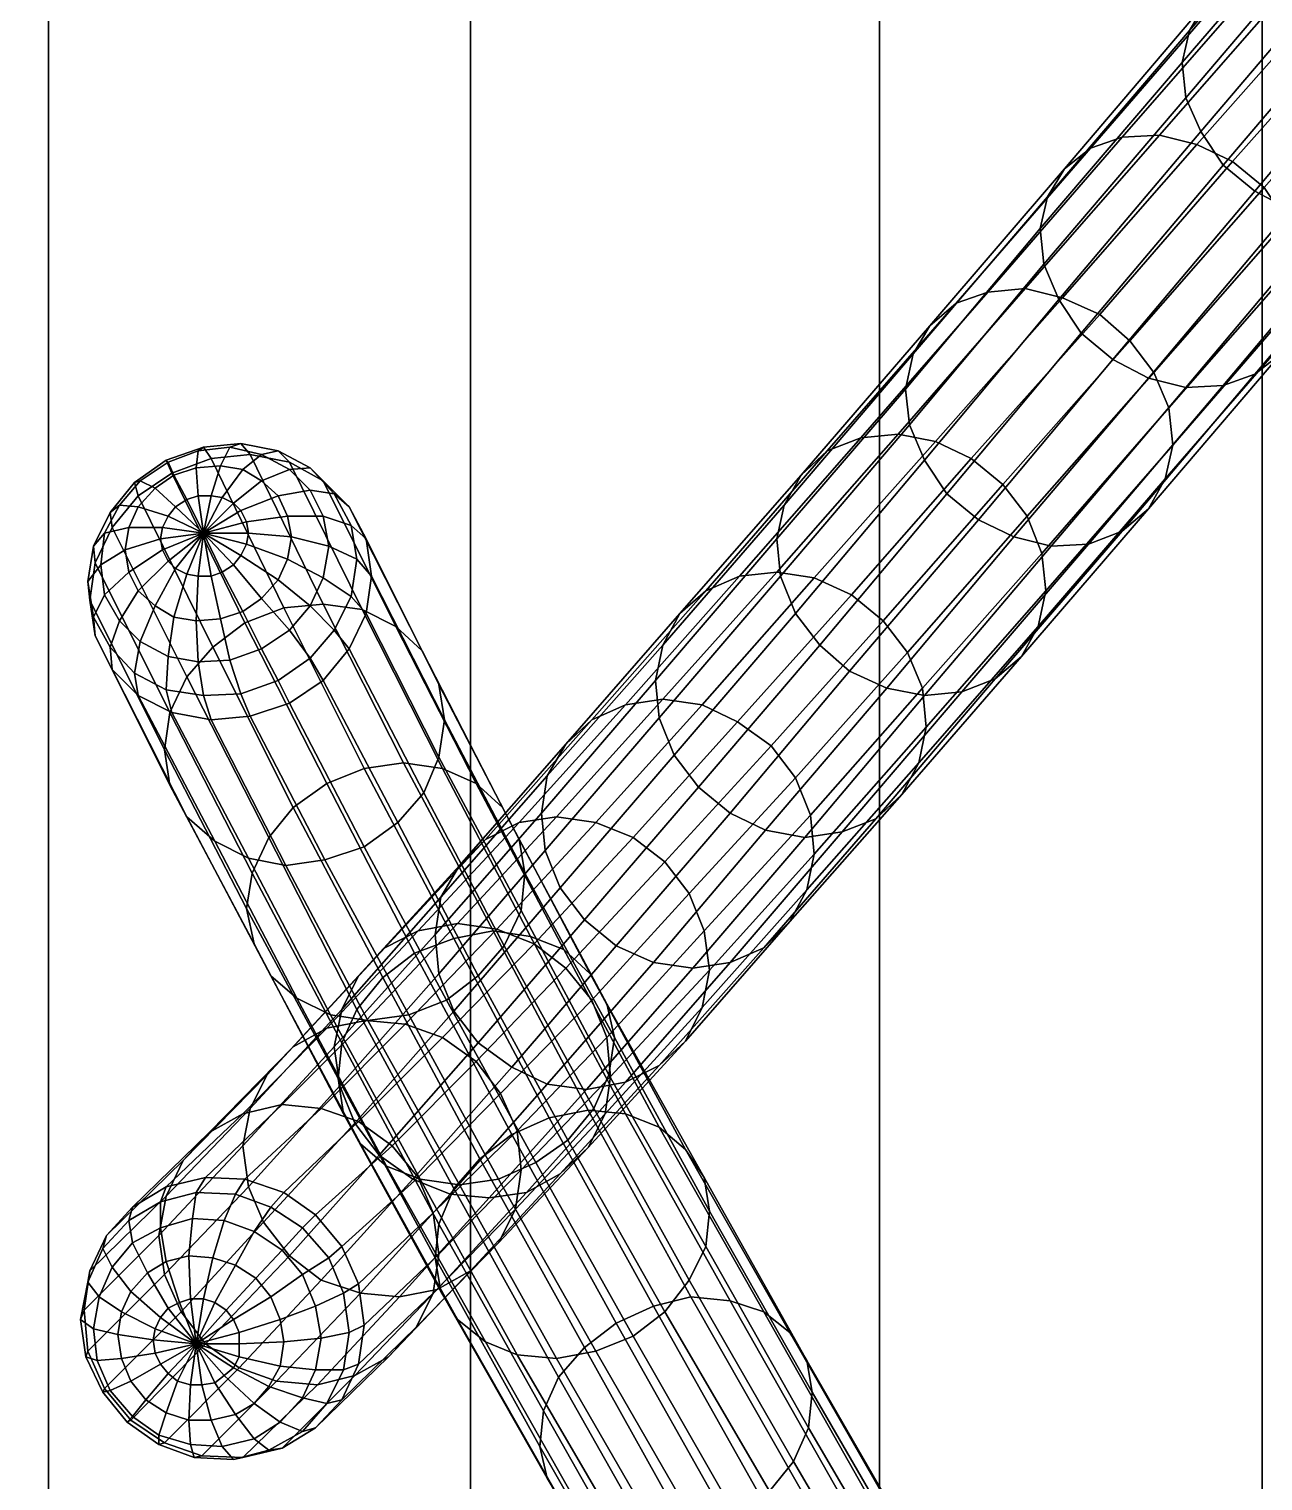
# Model space of a CAD drawing. Extents: x 2.43 to 3.53, y -4.48 to 0.73.
# Drawn here: x 2.9737 to 3.0397, y -0.9249 to -0.8472 of the extents above; entities that cross this region are included whole.
import ezdxf

# ---------------------------------------------------------------- set-up
doc = ezdxf.new("R2010")
doc.units = 0
for name, color, linetype in [('CAPSULE', 157, 'CONTINUOUS'), ('CYLINDER.1', 157, 'CONTINUOUS'), ('CYLINDER.2', 157, 'CONTINUOUS')]:
    doc.layers.add(name, color=color, linetype=linetype)

msp = doc.modelspace()

# ---------------------------------------------------------------- meshes
at = {"layer": 'CAPSULE'}
mesh = msp.add_polyface(dxfattribs=at)
corners = [(3.1047, -1.1175, 0.3212), (3.1047, -0.9571, 0.3474), (3.1027, -0.9535, 0.3251), (3.1027, -1.1139, 0.2989), (3.1047, -0.7968, 0.3736), (3.1027, -0.7931, 0.3513), (3.0969, -0.95, 0.3035), (3.0969, -1.1103, 0.2773), (3.0969, -0.7896, 0.3297), (3.0873, -0.9466, 0.2833), (3.0873, -1.107, 0.2571), (3.0873, -0.7863, 0.3095), (3.0743, -0.9437, 0.265), (3.0743, -1.104, 0.2387), (3.0743, -0.7833, 0.2912), (3.0583, -0.9411, 0.2491), (3.0583, -1.1014, 0.2229), (3.0583, -0.7807, 0.2753), (3.0397, -0.939, 0.2363), (3.0397, -1.0993, 0.2101), (3.0397, -0.7786, 0.2625), (3.0192, -0.9374, 0.2269), (3.0192, -1.0978, 0.2007), (3.0192, -0.7771, 0.2531), (2.9973, -0.9365, 0.2211), (2.9973, -1.0969, 0.1949), (2.9973, -0.7761, 0.2473), (2.9747, -0.9362, 0.2191), (2.9747, -1.0965, 0.1929), (2.9747, -0.7758, 0.2453), (2.9521, -0.9365, 0.2211), (2.9521, -1.0969, 0.1949), (2.9521, -0.7761, 0.2473), (2.9302, -0.9374, 0.2269), (2.9302, -1.0978, 0.2007), (2.9302, -0.7771, 0.2531), (2.9097, -0.939, 0.2363), (2.9097, -1.0993, 0.2101), (2.9097, -0.7786, 0.2625), (2.8911, -0.9411, 0.2491), (2.8911, -1.1014, 0.2229), (2.8911, -0.7807, 0.2753), (2.8751, -0.9437, 0.265), (2.8751, -1.104, 0.2387), (2.8751, -0.7833, 0.2912), (2.8621, -0.9466, 0.2833), (2.8621, -1.107, 0.2571), (2.8621, -0.7863, 0.3095), (2.8525, -0.95, 0.3035), (2.8525, -1.1103, 0.2773), (2.8525, -0.7896, 0.3297), (2.8467, -0.9535, 0.3251), (2.8467, -1.1139, 0.2989), (2.8467, -0.7931, 0.3513), (2.8447, -0.9571, 0.3474), (2.8447, -1.1175, 0.3212), (2.8447, -0.7968, 0.3736), (2.8467, -0.8004, 0.3959), (2.8467, -0.9608, 0.3697), (2.8525, -0.8039, 0.4175), (2.8525, -0.9643, 0.3913), (2.8621, -0.8072, 0.4378), (2.8621, -0.9676, 0.4116), (2.8751, -0.8102, 0.4561), (2.8751, -0.9706, 0.4299), (2.8911, -0.8128, 0.4719), (2.8911, -0.9732, 0.4457), (2.9097, -0.8149, 0.4847), (2.9097, -0.9753, 0.4585), (2.9302, -0.8165, 0.4942), (2.9302, -0.9768, 0.468), (2.9521, -0.8174, 0.5), (2.9521, -0.9778, 0.4738), (2.9747, -0.8177, 0.5019), (2.9747, -0.9781, 0.4757), (2.9973, -0.8174, 0.5), (2.9973, -0.9778, 0.4738), (3.0192, -0.8165, 0.4942), (3.0192, -0.9768, 0.468), (3.0397, -0.8149, 0.4847), (3.0397, -0.9753, 0.4585), (3.0583, -0.8128, 0.4719), (3.0583, -0.9732, 0.4457), (3.0743, -0.8102, 0.4561), (3.0743, -0.9706, 0.4299), (3.0873, -0.8072, 0.4378), (3.0873, -0.9676, 0.4116), (3.0969, -0.8039, 0.4175), (3.0969, -0.9643, 0.3913), (3.1027, -0.8004, 0.3959), (3.1027, -0.9608, 0.3697)]
mesh.append_faces([[corners[k] for k in face] for face in [(0, 1, 2, 3), (1, 4, 5, 2), (3, 2, 6, 7), (2, 5, 8, 6), (7, 6, 9, 10), (6, 8, 11, 9), (10, 9, 12, 13), (9, 11, 14, 12), (13, 12, 15, 16), (12, 14, 17, 15), (16, 15, 18, 19), (15, 17, 20, 18), (19, 18, 21, 22), (18, 20, 23, 21), (22, 21, 24, 25), (21, 23, 26, 24), (25, 24, 27, 28), (24, 26, 29, 27), (28, 27, 30, 31), (27, 29, 32, 30), (31, 30, 33, 34), (30, 32, 35, 33), (34, 33, 36, 37), (33, 35, 38, 36), (37, 36, 39, 40), (36, 38, 41, 39), (40, 39, 42, 43), (39, 41, 44, 42), (43, 42, 45, 46), (42, 44, 47, 45), (46, 45, 48, 49), (45, 47, 50, 48), (49, 48, 51, 52), (48, 50, 53, 51), (52, 51, 54, 55), (51, 53, 56, 54), (54, 56, 57, 58), (58, 57, 59, 60), (60, 59, 61, 62), (62, 61, 63, 64), (64, 63, 65, 66), (66, 65, 67, 68), (68, 67, 69, 70), (70, 69, 71, 72), (72, 71, 73, 74), (74, 73, 75, 76), (76, 75, 77, 78), (78, 77, 79, 80), (80, 79, 81, 82), (82, 81, 83, 84), (84, 83, 85, 86), (86, 85, 87, 88), (88, 87, 89, 90), (90, 89, 4, 1)]])
at = {"layer": 'CYLINDER.1'}
mesh = msp.add_polyface(dxfattribs=at)
corners = [(3.0495, -0.8526, 0.1658), (3.0493, -0.8508, 0.1669), (3.0571, -0.8418, 0.1531), (3.0573, -0.8436, 0.152), (3.0418, -0.8594, 0.1813), (3.041, -0.8575, 0.182), (3.0485, -0.8489, 0.1677), (3.0564, -0.8399, 0.154), (3.0398, -0.8557, 0.1824), (3.0473, -0.8472, 0.1682), (3.0551, -0.8382, 0.1545), (3.0381, -0.8543, 0.1825), (3.0457, -0.8458, 0.1683), (3.0535, -0.8368, 0.1547), (3.0362, -0.8534, 0.1822), (3.0438, -0.8448, 0.168), (3.0516, -0.8358, 0.1544), (3.0342, -0.8529, 0.1816), (3.0418, -0.8442, 0.1674), (3.0497, -0.8352, 0.1538), (3.0322, -0.853, 0.1807), (3.0398, -0.8443, 0.1664), (3.0305, -0.8536, 0.1795), (3.0381, -0.8448, 0.1652), (3.046, -0.8357, 0.1516), (3.0477, -0.8352, 0.1528), (3.0291, -0.8547, 0.1783), (3.0367, -0.8458, 0.1639), (3.0447, -0.8366, 0.1502), (3.0282, -0.8562, 0.177), (3.0358, -0.8473, 0.1625), (3.0438, -0.838, 0.1487), (3.0278, -0.8579, 0.1758), (3.0354, -0.849, 0.1612), (3.0434, -0.8397, 0.1474), (3.028, -0.8598, 0.1747), (3.0356, -0.8509, 0.1601), (3.0436, -0.8415, 0.1462), (3.0364, -0.8527, 0.1593), (3.0444, -0.8433, 0.1453), (3.0376, -0.8545, 0.1588), (3.0456, -0.8451, 0.1448), (3.0393, -0.8559, 0.1587), (3.0472, -0.8465, 0.1447), (3.0555, -0.8367, 0.1312), (3.0539, -0.8353, 0.1314), (3.0412, -0.8569, 0.159), (3.0491, -0.8476, 0.1449), (3.0574, -0.8378, 0.1315), (3.0432, -0.8574, 0.1597), (3.0511, -0.8481, 0.1456), (3.0593, -0.8384, 0.1322), (3.0451, -0.8574, 0.1607), (3.053, -0.8482, 0.1466), (3.0612, -0.8385, 0.1332), (3.0468, -0.8569, 0.1619), (3.0547, -0.8477, 0.1479), (3.0629, -0.8381, 0.1345), (3.0482, -0.8558, 0.1632), (3.0561, -0.8467, 0.1492), (3.0643, -0.8372, 0.1359), (3.0491, -0.8544, 0.1645), (3.057, -0.8453, 0.1507), (3.0652, -0.8359, 0.1374)]
mesh.append_faces([[corners[k] for k in face] for face in [(0, 1, 2, 3), (4, 5, 6, 1), (1, 6, 7, 2), (5, 8, 9, 6), (6, 9, 10, 7), (8, 11, 12, 9), (9, 12, 13, 10), (11, 14, 15, 12), (12, 15, 16, 13), (14, 17, 18, 15), (15, 18, 19, 16), (17, 20, 21, 18), (20, 22, 23, 21), (21, 23, 24, 25), (22, 26, 27, 23), (23, 27, 28, 24), (26, 29, 30, 27), (27, 30, 31, 28), (29, 32, 33, 30), (30, 33, 34, 31), (32, 35, 36, 33), (33, 36, 37, 34), (36, 38, 39, 37), (38, 40, 41, 39), (40, 42, 43, 41), (41, 43, 44, 45), (42, 46, 47, 43), (43, 47, 48, 44), (46, 49, 50, 47), (47, 50, 51, 48), (49, 52, 53, 50), (50, 53, 54, 51), (52, 55, 56, 53), (53, 56, 57, 54), (55, 58, 59, 56), (56, 59, 60, 57), (58, 61, 62, 59), (59, 62, 63, 60), (61, 0, 3, 62)]])
mesh = msp.add_polyface(dxfattribs=at)
corners = [(3.0281, -0.8773, 0.2109), (3.0279, -0.8753, 0.2117), (3.0347, -0.8675, 0.1962), (3.0349, -0.8695, 0.1953), (3.0418, -0.8594, 0.1813), (3.042, -0.8613, 0.1802), (3.0493, -0.8508, 0.1669), (3.0495, -0.8526, 0.1658), (3.0271, -0.8733, 0.2124), (3.0339, -0.8656, 0.1969), (3.041, -0.8575, 0.182), (3.0258, -0.8716, 0.2127), (3.0326, -0.8639, 0.1973), (3.0398, -0.8557, 0.1824), (3.0241, -0.8702, 0.2127), (3.031, -0.8625, 0.1973), (3.0381, -0.8543, 0.1825), (3.0222, -0.8693, 0.2124), (3.029, -0.8616, 0.197), (3.0362, -0.8534, 0.1822), (3.027, -0.8611, 0.1964), (3.0342, -0.8529, 0.1816), (3.025, -0.8613, 0.1955), (3.0322, -0.853, 0.1807), (3.0233, -0.8619, 0.1944), (3.0305, -0.8536, 0.1795), (3.0219, -0.8631, 0.1932), (3.0291, -0.8547, 0.1783), (3.021, -0.8646, 0.192), (3.0282, -0.8562, 0.177), (3.028, -0.8598, 0.1747), (3.0288, -0.8617, 0.174), (3.0364, -0.8527, 0.1593), (3.0356, -0.8509, 0.1601), (3.0216, -0.8703, 0.1892), (3.0228, -0.8721, 0.1888), (3.03, -0.8635, 0.1735), (3.0376, -0.8545, 0.1588), (3.0245, -0.8735, 0.1888), (3.0317, -0.8649, 0.1735), (3.0393, -0.8559, 0.1587), (3.0264, -0.8744, 0.1891), (3.0336, -0.8659, 0.1738), (3.0412, -0.8569, 0.159), (3.0284, -0.8749, 0.1898), (3.0356, -0.8664, 0.1744), (3.0432, -0.8574, 0.1597), (3.0216, -0.8829, 0.2057), (3.0236, -0.8827, 0.2065), (3.0304, -0.8748, 0.1907), (3.0376, -0.8663, 0.1754), (3.0451, -0.8574, 0.1607), (3.0254, -0.882, 0.2076), (3.0322, -0.8741, 0.1918), (3.0393, -0.8657, 0.1765), (3.0468, -0.8569, 0.1619), (3.0268, -0.8808, 0.2087), (3.0336, -0.8729, 0.1929), (3.0407, -0.8646, 0.1778), (3.0482, -0.8558, 0.1632), (3.0277, -0.8792, 0.2098), (3.0345, -0.8713, 0.1942), (3.0416, -0.8631, 0.179), (3.0491, -0.8544, 0.1645)]
mesh.append_faces([[corners[k] for k in face] for face in [(0, 1, 2, 3), (3, 2, 4, 5), (5, 4, 6, 7), (1, 8, 9, 2), (2, 9, 10, 4), (8, 11, 12, 9), (9, 12, 13, 10), (11, 14, 15, 12), (12, 15, 16, 13), (14, 17, 18, 15), (15, 18, 19, 16), (18, 20, 21, 19), (20, 22, 23, 21), (22, 24, 25, 23), (24, 26, 27, 25), (26, 28, 29, 27), (30, 31, 32, 33), (34, 35, 36, 31), (31, 36, 37, 32), (35, 38, 39, 36), (36, 39, 40, 37), (38, 41, 42, 39), (39, 42, 43, 40), (41, 44, 45, 42), (42, 45, 46, 43), (47, 48, 49, 44), (44, 49, 50, 45), (45, 50, 51, 46), (48, 52, 53, 49), (49, 53, 54, 50), (50, 54, 55, 51), (52, 56, 57, 53), (53, 57, 58, 54), (54, 58, 59, 55), (56, 60, 61, 57), (57, 61, 62, 58), (58, 62, 63, 59), (60, 0, 3, 61), (61, 3, 5, 62), (62, 5, 7, 63)]])
mesh = msp.add_polyface(dxfattribs=at)
corners = [(3.0217, -0.8846, 0.227), (3.0215, -0.8825, 0.2278), (3.0279, -0.8753, 0.2117), (3.0281, -0.8773, 0.2109), (3.0207, -0.8806, 0.2284), (3.0271, -0.8733, 0.2124), (3.0147, -0.8873, 0.2449), (3.0134, -0.8856, 0.2452), (3.0194, -0.8789, 0.2287), (3.0258, -0.8716, 0.2127), (3.0116, -0.8843, 0.2451), (3.0177, -0.8775, 0.2287), (3.0241, -0.8702, 0.2127), (3.0097, -0.8834, 0.2448), (3.0157, -0.8766, 0.2284), (3.0222, -0.8693, 0.2124), (3.0076, -0.8831, 0.2443), (3.0137, -0.8763, 0.2278), (3.0202, -0.8689, 0.2118), (3.027, -0.8611, 0.1964), (3.029, -0.8616, 0.197), (3.0056, -0.8834, 0.2435), (3.0117, -0.8765, 0.227), (3.0182, -0.8691, 0.211), (3.025, -0.8613, 0.1955), (3.0038, -0.8842, 0.2426), (3.0099, -0.8773, 0.226), (3.0164, -0.8698, 0.2099), (3.0233, -0.8619, 0.1944), (3.0024, -0.8855, 0.2416), (3.0085, -0.8785, 0.2249), (3.015, -0.8711, 0.2088), (3.0219, -0.8631, 0.1932), (3.0014, -0.8872, 0.2406), (3.0076, -0.8802, 0.2238), (3.0141, -0.8727, 0.2076), (3.021, -0.8646, 0.192), (3.0011, -0.8892, 0.2397), (3.0072, -0.8821, 0.2228), (3.0137, -0.8745, 0.2066), (3.0206, -0.8665, 0.1909), (3.0278, -0.8579, 0.1758), (3.0282, -0.8562, 0.177), (3.0074, -0.8841, 0.222), (3.0139, -0.8765, 0.2057), (3.0208, -0.8684, 0.1899), (3.028, -0.8598, 0.1747), (3.0082, -0.8861, 0.2215), (3.0147, -0.8785, 0.2051), (3.0216, -0.8703, 0.1892), (3.0288, -0.8617, 0.174), (3.0095, -0.8878, 0.2212), (3.016, -0.8802, 0.2047), (3.0228, -0.8721, 0.1888), (3.0176, -0.8816, 0.2047), (3.0245, -0.8735, 0.1888), (3.0196, -0.8825, 0.205), (3.0264, -0.8744, 0.1891), (3.0216, -0.8829, 0.2057), (3.0284, -0.8749, 0.1898), (3.0204, -0.8882, 0.225), (3.0213, -0.8865, 0.2261), (3.0277, -0.8792, 0.2098), (3.0268, -0.8808, 0.2087)]
mesh.append_faces([[corners[k] for k in face] for face in [(0, 1, 2, 3), (1, 4, 5, 2), (6, 7, 8, 4), (4, 8, 9, 5), (7, 10, 11, 8), (8, 11, 12, 9), (10, 13, 14, 11), (11, 14, 15, 12), (13, 16, 17, 14), (14, 17, 18, 15), (15, 18, 19, 20), (16, 21, 22, 17), (17, 22, 23, 18), (18, 23, 24, 19), (21, 25, 26, 22), (22, 26, 27, 23), (23, 27, 28, 24), (25, 29, 30, 26), (26, 30, 31, 27), (27, 31, 32, 28), (29, 33, 34, 30), (30, 34, 35, 31), (31, 35, 36, 32), (33, 37, 38, 34), (34, 38, 39, 35), (35, 39, 40, 36), (36, 40, 41, 42), (38, 43, 44, 39), (39, 44, 45, 40), (40, 45, 46, 41), (43, 47, 48, 44), (44, 48, 49, 45), (45, 49, 50, 46), (47, 51, 52, 48), (48, 52, 53, 49), (52, 54, 55, 53), (54, 56, 57, 55), (56, 58, 59, 57), (60, 61, 62, 63), (61, 0, 3, 62)]])
mesh = msp.add_polyface(dxfattribs=at)
corners = [(3.0101, -0.8976, 0.2609), (3.0098, -0.8955, 0.2615), (3.0155, -0.8893, 0.2444), (3.0157, -0.8914, 0.2437), (3.0215, -0.8825, 0.2278), (3.0217, -0.8846, 0.227), (3.009, -0.8935, 0.262), (3.0147, -0.8873, 0.2449), (3.0207, -0.8806, 0.2284), (3.0038, -0.8992, 0.2795), (3.0024, -0.8975, 0.2796), (3.0077, -0.8918, 0.2622), (3.0134, -0.8856, 0.2452), (3.0007, -0.8962, 0.2796), (3.006, -0.8905, 0.2621), (3.0116, -0.8843, 0.2451), (2.9987, -0.8954, 0.2792), (3.004, -0.8897, 0.2618), (3.0097, -0.8834, 0.2448), (2.9966, -0.8951, 0.2787), (3.0019, -0.8894, 0.2612), (3.0076, -0.8831, 0.2443), (2.9945, -0.8955, 0.278), (2.9999, -0.8897, 0.2605), (3.0056, -0.8834, 0.2435), (2.9927, -0.8964, 0.2772), (2.9981, -0.8906, 0.2596), (3.0038, -0.8842, 0.2426), (2.9913, -0.8979, 0.2764), (2.9967, -0.892, 0.2587), (3.0024, -0.8855, 0.2416), (2.9957, -0.8937, 0.2578), (3.0014, -0.8872, 0.2406), (2.9954, -0.8957, 0.257), (3.0011, -0.8892, 0.2397), (2.9956, -0.8978, 0.2563), (3.0013, -0.8912, 0.2389), (3.0074, -0.8841, 0.222), (3.0072, -0.8821, 0.2228), (2.9964, -0.8998, 0.2559), (3.0021, -0.8932, 0.2384), (3.0082, -0.8861, 0.2215), (3.0034, -0.8949, 0.2382), (3.0095, -0.8878, 0.2212), (3.0051, -0.8963, 0.2382), (3.0112, -0.8892, 0.2212), (3.0176, -0.8816, 0.2047), (3.016, -0.8802, 0.2047), (3.0071, -0.8972, 0.2386), (3.0131, -0.8901, 0.2215), (3.0196, -0.8825, 0.205), (3.0092, -0.8975, 0.2392), (3.0152, -0.8905, 0.2221), (3.0216, -0.8829, 0.2057), (3.0112, -0.8972, 0.2399), (3.0172, -0.8902, 0.223), (3.0236, -0.8827, 0.2065), (3.013, -0.8964, 0.2409), (3.019, -0.8895, 0.224), (3.0254, -0.882, 0.2076), (3.0144, -0.895, 0.2419), (3.0204, -0.8882, 0.225), (3.0268, -0.8808, 0.2087), (3.0153, -0.8933, 0.2428), (3.0213, -0.8865, 0.2261), (3.0097, -0.8996, 0.2601)]
mesh.append_faces([[corners[k] for k in face] for face in [(0, 1, 2, 3), (3, 2, 4, 5), (1, 6, 7, 2), (2, 7, 8, 4), (9, 10, 11, 6), (6, 11, 12, 7), (10, 13, 14, 11), (11, 14, 15, 12), (13, 16, 17, 14), (14, 17, 18, 15), (16, 19, 20, 17), (17, 20, 21, 18), (19, 22, 23, 20), (20, 23, 24, 21), (22, 25, 26, 23), (23, 26, 27, 24), (25, 28, 29, 26), (26, 29, 30, 27), (29, 31, 32, 30), (31, 33, 34, 32), (33, 35, 36, 34), (34, 36, 37, 38), (35, 39, 40, 36), (36, 40, 41, 37), (40, 42, 43, 41), (42, 44, 45, 43), (43, 45, 46, 47), (44, 48, 49, 45), (45, 49, 50, 46), (48, 51, 52, 49), (49, 52, 53, 50), (51, 54, 55, 52), (52, 55, 56, 53), (54, 57, 58, 55), (55, 58, 59, 56), (57, 60, 61, 58), (58, 61, 62, 59), (60, 63, 64, 61), (65, 0, 3, 63), (63, 3, 5, 64)]])
mesh = msp.add_polyface(dxfattribs=at)
corners = [(2.9956, -0.9128, 0.3152), (2.9953, -0.9106, 0.3156), (2.9998, -0.9062, 0.2972), (3, -0.9083, 0.2967), (3.0046, -0.9012, 0.2791), (3.0048, -0.9033, 0.2786), (3.0098, -0.8955, 0.2615), (3.0101, -0.8976, 0.2609), (2.9945, -0.9087, 0.3159), (2.9989, -0.9042, 0.2975), (3.0038, -0.8992, 0.2795), (3.009, -0.8935, 0.262), (2.9931, -0.907, 0.3159), (2.9976, -0.9025, 0.2976), (3.0024, -0.8975, 0.2796), (2.9913, -0.9057, 0.3158), (2.9958, -0.9012, 0.2975), (3.0007, -0.8962, 0.2796), (2.9938, -0.9005, 0.2971), (2.9987, -0.8954, 0.2792), (2.9917, -0.9003, 0.2966), (2.9966, -0.8951, 0.2787), (2.9913, -0.8979, 0.2764), (2.9904, -0.8997, 0.2755), (2.9957, -0.8937, 0.2578), (2.9967, -0.892, 0.2587), (2.9911, -0.9058, 0.2738), (2.9924, -0.9075, 0.2737), (2.9977, -0.9015, 0.2557), (2.9964, -0.8998, 0.2559), (3.0034, -0.8949, 0.2382), (3.0021, -0.8932, 0.2384), (2.9942, -0.9088, 0.2738), (2.9995, -0.9028, 0.2558), (3.0051, -0.8963, 0.2382), (2.9962, -0.9096, 0.2742), (3.0014, -0.9037, 0.2561), (3.0071, -0.8972, 0.2386), (2.9914, -0.9149, 0.2926), (2.9935, -0.9151, 0.2932), (2.9983, -0.9098, 0.2747), (3.0035, -0.904, 0.2567), (3.0092, -0.8975, 0.2392), (2.9955, -0.9147, 0.2938), (3.0003, -0.9095, 0.2754), (3.0056, -0.9036, 0.2574), (3.0112, -0.8972, 0.2399), (2.9911, -0.9193, 0.3127), (2.9929, -0.9183, 0.3134), (2.9973, -0.9137, 0.2946), (3.0021, -0.9085, 0.2762), (3.0074, -0.9027, 0.2583), (3.013, -0.8964, 0.2409), (2.9944, -0.9167, 0.314), (2.9988, -0.9122, 0.2953), (3.0036, -0.9071, 0.2771), (3.0088, -0.9014, 0.2592), (3.0144, -0.895, 0.2419), (2.9953, -0.9149, 0.3147), (2.9997, -0.9104, 0.2961), (3.0045, -0.9053, 0.2779), (3.0097, -0.8996, 0.2601), (3.0153, -0.8933, 0.2428)]
mesh.append_faces([[corners[k] for k in face] for face in [(0, 1, 2, 3), (3, 2, 4, 5), (5, 4, 6, 7), (1, 8, 9, 2), (2, 9, 10, 4), (4, 10, 11, 6), (8, 12, 13, 9), (9, 13, 14, 10), (12, 15, 16, 13), (13, 16, 17, 14), (16, 18, 19, 17), (18, 20, 21, 19), (22, 23, 24, 25), (26, 27, 28, 29), (29, 28, 30, 31), (27, 32, 33, 28), (28, 33, 34, 30), (32, 35, 36, 33), (33, 36, 37, 34), (38, 39, 40, 35), (35, 40, 41, 36), (36, 41, 42, 37), (39, 43, 44, 40), (40, 44, 45, 41), (41, 45, 46, 42), (47, 48, 49, 43), (43, 49, 50, 44), (44, 50, 51, 45), (45, 51, 52, 46), (48, 53, 54, 49), (49, 54, 55, 50), (50, 55, 56, 51), (51, 56, 57, 52), (53, 58, 59, 54), (54, 59, 60, 55), (55, 60, 61, 56), (56, 61, 62, 57), (58, 0, 3, 59), (59, 3, 5, 60), (60, 5, 7, 61)]])
mesh = msp.add_polyface(dxfattribs=at)
corners = [(2.9913, -0.9144, 0.3345), (2.9904, -0.9124, 0.3346), (2.9945, -0.9087, 0.3159), (2.9953, -0.9106, 0.3156), (2.989, -0.9107, 0.3346), (2.9931, -0.907, 0.3159), (2.9872, -0.9126, 0.3386), (2.9857, -0.9116, 0.3385), (2.9866, -0.9103, 0.3367), (2.9883, -0.9114, 0.3368), (2.9873, -0.9095, 0.3345), (2.9913, -0.9057, 0.3158), (2.9841, -0.911, 0.3383), (2.9847, -0.9096, 0.3364), (2.9852, -0.9088, 0.3342), (2.9893, -0.905, 0.3155), (2.9938, -0.9005, 0.2971), (2.9958, -0.9012, 0.2975), (2.9824, -0.9109, 0.3379), (2.9826, -0.9095, 0.336), (2.9831, -0.9087, 0.3337), (2.9872, -0.9048, 0.315), (2.9917, -0.9003, 0.2966), (2.9807, -0.9114, 0.3375), (2.9807, -0.91, 0.3355), (2.981, -0.9092, 0.3332), (2.9851, -0.9053, 0.3144), (2.9896, -0.9007, 0.296), (2.9945, -0.8955, 0.278), (2.9966, -0.8951, 0.2787), (2.9792, -0.9122, 0.337), (2.979, -0.911, 0.3349), (2.9792, -0.9103, 0.3326), (2.9833, -0.9063, 0.3137), (2.9878, -0.9017, 0.2953), (2.9927, -0.8964, 0.2772), (2.9776, -0.9125, 0.3343), (2.9778, -0.9118, 0.332), (2.9819, -0.9078, 0.313), (2.9864, -0.9032, 0.2945), (2.9913, -0.8979, 0.2764), (2.9769, -0.9137, 0.3314), (2.981, -0.9097, 0.3124), (2.9855, -0.905, 0.2937), (2.9904, -0.8997, 0.2755), (2.9806, -0.9118, 0.3118), (2.9851, -0.907, 0.2931), (2.99, -0.9017, 0.2748), (2.9954, -0.8957, 0.257), (2.9957, -0.8937, 0.2578), (2.9809, -0.9139, 0.3114), (2.9854, -0.9092, 0.2926), (2.9903, -0.9038, 0.2742), (2.9956, -0.8978, 0.2563), (2.9862, -0.9111, 0.2923), (2.9911, -0.9058, 0.2738), (2.9964, -0.8998, 0.2559), (2.9876, -0.9129, 0.2922), (2.9924, -0.9075, 0.2737), (2.9893, -0.9142, 0.2923), (2.9942, -0.9088, 0.2738)]
mesh.append_faces([[corners[k] for k in face] for face in [(0, 1, 2, 3), (1, 4, 5, 2), (6, 7, 8, 9), (9, 8, 10, 4), (4, 10, 11, 5), (7, 12, 13, 8), (8, 13, 14, 10), (10, 14, 15, 11), (11, 15, 16, 17), (12, 18, 19, 13), (13, 19, 20, 14), (14, 20, 21, 15), (15, 21, 22, 16), (18, 23, 24, 19), (19, 24, 25, 20), (20, 25, 26, 21), (21, 26, 27, 22), (22, 27, 28, 29), (23, 30, 31, 24), (24, 31, 32, 25), (25, 32, 33, 26), (26, 33, 34, 27), (27, 34, 35, 28), (31, 36, 37, 32), (32, 37, 38, 33), (33, 38, 39, 34), (34, 39, 40, 35), (37, 41, 42, 38), (38, 42, 43, 39), (39, 43, 44, 40), (42, 45, 46, 43), (43, 46, 47, 44), (44, 47, 48, 49), (45, 50, 51, 46), (46, 51, 52, 47), (47, 52, 53, 48), (51, 54, 55, 52), (52, 55, 56, 53), (54, 57, 58, 55), (57, 59, 60, 58)]])
mesh = msp.add_polyface(dxfattribs=at)
corners = [(2.9908, -0.917, 0.3363), (2.9905, -0.9149, 0.3367), (2.9913, -0.9144, 0.3345), (2.9916, -0.9166, 0.3341), (2.9953, -0.9106, 0.3156), (2.9956, -0.9128, 0.3152), (2.9871, -0.9163, 0.3397), (2.9866, -0.9151, 0.3398), (2.9883, -0.9139, 0.3386), (2.989, -0.9156, 0.3385), (2.9897, -0.913, 0.3368), (2.9904, -0.9124, 0.3346), (2.9846, -0.9163, 0.3403), (2.9842, -0.9158, 0.3403), (2.9858, -0.9141, 0.3398), (2.9872, -0.9126, 0.3386), (2.9883, -0.9114, 0.3368), (2.989, -0.9107, 0.3346), (2.9826, -0.9176, 0.34), (2.9836, -0.9154, 0.3402), (2.9847, -0.9134, 0.3397), (2.9857, -0.9116, 0.3385), (2.983, -0.9152, 0.3401), (2.9835, -0.913, 0.3395), (2.9841, -0.911, 0.3383), (2.9823, -0.9152, 0.34), (2.9822, -0.9129, 0.3393), (2.9824, -0.9109, 0.3379), (2.9817, -0.9154, 0.3399), (2.981, -0.9132, 0.339), (2.9807, -0.9114, 0.3375), (2.9811, -0.9157, 0.3397), (2.98, -0.9138, 0.3386), (2.9792, -0.9122, 0.337), (2.9807, -0.9162, 0.3395), (2.9791, -0.9148, 0.3383), (2.9781, -0.9135, 0.3365), (2.9776, -0.9125, 0.3343), (2.979, -0.911, 0.3349), (2.9804, -0.9168, 0.3393), (2.9786, -0.9159, 0.338), (2.9774, -0.9151, 0.3361), (2.9768, -0.9143, 0.3338), (2.9769, -0.9137, 0.3314), (2.9778, -0.9118, 0.332), (2.9771, -0.9168, 0.3357), (2.9764, -0.9163, 0.3334), (2.9766, -0.9158, 0.3309), (2.9806, -0.9118, 0.3118), (2.981, -0.9097, 0.3124), (2.9768, -0.918, 0.3306), (2.9809, -0.9139, 0.3114), (2.9818, -0.9159, 0.3111), (2.9862, -0.9111, 0.2923), (2.9854, -0.9092, 0.2926), (2.9831, -0.9176, 0.3111), (2.9876, -0.9129, 0.2922), (2.9849, -0.9189, 0.3112), (2.9893, -0.9142, 0.2923), (2.9914, -0.9149, 0.2926), (2.9962, -0.9096, 0.2742), (2.9942, -0.9088, 0.2738), (2.9913, -0.9187, 0.3337), (2.9953, -0.9149, 0.3147)]
mesh.append_faces([[corners[k] for k in face] for face in [(0, 1, 2, 3), (3, 2, 4, 5), (6, 7, 8, 9), (9, 8, 10, 1), (1, 10, 11, 2), (12, 13, 14, 7), (7, 14, 15, 8), (8, 15, 16, 10), (10, 16, 17, 11), (18, 19, 13, 13), (13, 19, 20, 14), (14, 20, 21, 15), (18, 22, 19, 19), (19, 22, 23, 20), (20, 23, 24, 21), (18, 25, 22, 22), (22, 25, 26, 23), (23, 26, 27, 24), (18, 28, 25, 25), (25, 28, 29, 26), (26, 29, 30, 27), (18, 31, 28, 28), (28, 31, 32, 29), (29, 32, 33, 30), (31, 34, 35, 32), (32, 35, 36, 33), (33, 36, 37, 38), (34, 39, 40, 35), (35, 40, 41, 36), (36, 41, 42, 37), (37, 42, 43, 44), (41, 45, 46, 42), (42, 46, 47, 43), (43, 47, 48, 49), (47, 50, 51, 48), (51, 52, 53, 54), (52, 55, 56, 53), (55, 57, 58, 56), (58, 59, 60, 61), (62, 3, 5, 63)]])
mesh = msp.add_polyface(dxfattribs=at)
corners = [(2.9826, -0.9176, 0.34), (2.9807, -0.9162, 0.3395), (2.9811, -0.9157, 0.3397), (2.9804, -0.9168, 0.3393), (2.9803, -0.9174, 0.3392), (2.9784, -0.9171, 0.3377), (2.9786, -0.9159, 0.338), (2.9771, -0.9168, 0.3357), (2.9774, -0.9151, 0.3361), (2.9804, -0.9181, 0.3391), (2.9786, -0.9184, 0.3375), (2.9773, -0.9185, 0.3355), (2.9767, -0.9183, 0.333), (2.9764, -0.9163, 0.3334), (2.9768, -0.918, 0.3306), (2.9766, -0.9158, 0.3309), (2.9807, -0.9187, 0.339), (2.9791, -0.9196, 0.3374), (2.978, -0.9201, 0.3353), (2.9776, -0.9202, 0.3329), (2.9777, -0.92, 0.3304), (2.9818, -0.9159, 0.3111), (2.9809, -0.9139, 0.3114), (2.9811, -0.9192, 0.339), (2.9799, -0.9206, 0.3374), (2.9792, -0.9215, 0.3353), (2.9789, -0.9218, 0.3329), (2.9791, -0.9217, 0.3304), (2.9831, -0.9176, 0.3111), (2.9816, -0.9196, 0.3391), (2.981, -0.9213, 0.3375), (2.9806, -0.9225, 0.3355), (2.9806, -0.923, 0.333), (2.9809, -0.9229, 0.3305), (2.9849, -0.9189, 0.3112), (2.9823, -0.9198, 0.3392), (2.9822, -0.9217, 0.3377), (2.9823, -0.923, 0.3357), (2.9825, -0.9237, 0.3334), (2.9829, -0.9236, 0.3309), (2.9829, -0.9198, 0.3393), (2.9834, -0.9217, 0.3379), (2.984, -0.9231, 0.336), (2.9846, -0.9238, 0.3338), (2.9836, -0.9197, 0.3395), (2.9841, -0.9193, 0.3396)]
mesh.append_faces([[corners[k] for k in face] for face in [(0, 1, 2, 2), (0, 3, 1, 1), (0, 4, 3, 3), (3, 4, 5, 6), (6, 5, 7, 8), (0, 9, 4, 4), (4, 9, 10, 5), (5, 10, 11, 7), (7, 11, 12, 13), (13, 12, 14, 15), (0, 16, 9, 9), (9, 16, 17, 10), (10, 17, 18, 11), (11, 18, 19, 12), (12, 19, 20, 14), (14, 20, 21, 22), (0, 23, 16, 16), (16, 23, 24, 17), (17, 24, 25, 18), (18, 25, 26, 19), (19, 26, 27, 20), (20, 27, 28, 21), (0, 29, 23, 23), (23, 29, 30, 24), (24, 30, 31, 25), (25, 31, 32, 26), (26, 32, 33, 27), (27, 33, 34, 28), (0, 35, 29, 29), (29, 35, 36, 30), (30, 36, 37, 31), (31, 37, 38, 32), (32, 38, 39, 33), (0, 40, 35, 35), (35, 40, 41, 36), (36, 41, 42, 37), (37, 42, 43, 38), (0, 44, 40, 40), (0, 45, 44, 44)]])
mesh = msp.add_polyface(dxfattribs=at)
corners = [(2.9826, -0.9176, 0.34), (2.9849, -0.917, 0.3402), (2.9849, -0.9176, 0.3401), (2.9871, -0.9163, 0.3397), (2.9873, -0.9175, 0.3395), (2.989, -0.9156, 0.3385), (2.9893, -0.9173, 0.3382), (2.9905, -0.9149, 0.3367), (2.9908, -0.917, 0.3363), (2.9846, -0.9163, 0.3403), (2.9866, -0.9151, 0.3398), (2.9842, -0.9158, 0.3403), (2.9809, -0.9229, 0.3305), (2.9829, -0.9236, 0.3309), (2.9869, -0.9196, 0.3116), (2.9849, -0.9189, 0.3112), (2.9914, -0.9149, 0.2926), (2.9893, -0.9142, 0.2923), (2.9825, -0.9237, 0.3334), (2.9846, -0.9238, 0.3338), (2.9851, -0.9237, 0.3314), (2.9891, -0.9198, 0.3121), (2.9935, -0.9151, 0.2932), (2.9829, -0.9198, 0.3393), (2.9836, -0.9197, 0.3395), (2.9847, -0.9214, 0.3382), (2.9834, -0.9217, 0.3379), (2.9857, -0.9227, 0.3365), (2.984, -0.9231, 0.336), (2.9865, -0.9233, 0.3343), (2.9872, -0.9232, 0.3319), (2.9911, -0.9193, 0.3127), (2.9955, -0.9147, 0.2938), (2.9841, -0.9193, 0.3396), (2.9857, -0.9208, 0.3386), (2.9871, -0.9218, 0.3369), (2.9883, -0.9223, 0.3349), (2.989, -0.9221, 0.3325), (2.9929, -0.9183, 0.3134), (2.9846, -0.9189, 0.3398), (2.9865, -0.9199, 0.3389), (2.9883, -0.9205, 0.3374), (2.9896, -0.9208, 0.3354), (2.9904, -0.9206, 0.3331), (2.9944, -0.9167, 0.314), (2.9849, -0.9183, 0.34), (2.9871, -0.9188, 0.3392), (2.989, -0.919, 0.3378), (2.9905, -0.919, 0.3359), (2.9913, -0.9187, 0.3337), (2.9953, -0.9149, 0.3147), (2.9916, -0.9166, 0.3341)]
mesh.append_faces([[corners[k] for k in face] for face in [(0, 1, 2, 2), (2, 1, 3, 4), (4, 3, 5, 6), (6, 5, 7, 8), (0, 9, 1, 1), (1, 9, 10, 3), (0, 11, 9, 9), (12, 13, 14, 15), (15, 14, 16, 17), (18, 19, 20, 13), (13, 20, 21, 14), (14, 21, 22, 16), (23, 24, 25, 26), (26, 25, 27, 28), (28, 27, 29, 19), (19, 29, 30, 20), (20, 30, 31, 21), (21, 31, 32, 22), (24, 33, 34, 25), (25, 34, 35, 27), (27, 35, 36, 29), (29, 36, 37, 30), (30, 37, 38, 31), (0, 39, 33, 33), (33, 39, 40, 34), (34, 40, 41, 35), (35, 41, 42, 36), (36, 42, 43, 37), (37, 43, 44, 38), (0, 45, 39, 39), (39, 45, 46, 40), (40, 46, 47, 41), (41, 47, 48, 42), (42, 48, 49, 43), (43, 49, 50, 44), (0, 2, 45, 45), (45, 2, 4, 46), (46, 4, 6, 47), (47, 6, 8, 48), (48, 8, 51, 49)]])
at = {"layer": 'CYLINDER.2'}
mesh = msp.add_polyface(dxfattribs=at)
corners = [(2.983, -0.8742, 0.3042), (2.984, -0.8763, 0.3049), (2.9834, -0.8765, 0.3048), (2.9827, -0.8765, 0.3047), (2.9821, -0.8764, 0.3045), (2.9815, -0.8761, 0.3043), (2.9811, -0.8757, 0.304), (2.9808, -0.8751, 0.3037), (2.9795, -0.8773, 0.3031), (2.979, -0.8763, 0.3026), (2.9807, -0.8745, 0.3034), (2.9788, -0.8751, 0.3021), (2.9777, -0.8775, 0.3009), (2.9775, -0.8759, 0.3002), (2.9808, -0.8739, 0.3032), (2.979, -0.8739, 0.3016), (2.9777, -0.8742, 0.2996), (2.9768, -0.8768, 0.298), (2.9771, -0.8749, 0.2972), (2.9769, -0.8778, 0.2957), (2.9772, -0.8758, 0.2949), (2.9811, -0.8733, 0.303), (2.9795, -0.8728, 0.3013), (2.9785, -0.8727, 0.2991), (2.978, -0.8731, 0.2967), (2.9781, -0.8739, 0.2943), (2.9815, -0.8728, 0.3029), (2.9804, -0.8718, 0.301), (2.9796, -0.8714, 0.2988), (2.9793, -0.8715, 0.2963), (2.9795, -0.8722, 0.2939), (2.9821, -0.8724, 0.3029), (2.9814, -0.8711, 0.301), (2.9811, -0.8704, 0.2987), (2.981, -0.8703, 0.2962), (2.9813, -0.871, 0.2938), (2.9835, -0.8803, 0.2759), (2.9852, -0.879, 0.2758), (2.9827, -0.8722, 0.3029), (2.9826, -0.8707, 0.3011), (2.9827, -0.8698, 0.2988), (2.983, -0.8696, 0.2964), (2.9834, -0.8702, 0.294), (2.9834, -0.8722, 0.303), (2.9839, -0.8706, 0.3013), (2.9844, -0.8696, 0.2992), (2.984, -0.8723, 0.3032)]
mesh.append_faces([[corners[k] for k in face] for face in [(0, 1, 2, 2), (0, 2, 3, 3), (0, 3, 4, 4), (0, 4, 5, 5), (0, 5, 6, 6), (0, 6, 7, 7), (6, 8, 9, 7), (0, 7, 10, 10), (7, 9, 11, 10), (9, 12, 13, 11), (0, 10, 14, 14), (10, 11, 15, 14), (11, 13, 16, 15), (13, 17, 18, 16), (17, 19, 20, 18), (0, 14, 21, 21), (14, 15, 22, 21), (15, 16, 23, 22), (16, 18, 24, 23), (18, 20, 25, 24), (0, 21, 26, 26), (21, 22, 27, 26), (22, 23, 28, 27), (23, 24, 29, 28), (24, 25, 30, 29), (0, 26, 31, 31), (26, 27, 32, 31), (27, 28, 33, 32), (28, 29, 34, 33), (29, 30, 35, 34), (30, 36, 37, 35), (0, 31, 38, 38), (31, 32, 39, 38), (32, 33, 40, 39), (33, 34, 41, 40), (34, 35, 42, 41), (0, 38, 43, 43), (38, 39, 44, 43), (39, 40, 45, 44), (0, 43, 46, 46)]])
mesh = msp.add_polyface(dxfattribs=at)
corners = [(2.983, -0.8742, 0.3042), (2.9854, -0.8742, 0.3043), (2.9853, -0.8748, 0.3045), (2.9877, -0.8744, 0.3037), (2.9875, -0.8756, 0.3041), (2.9897, -0.8749, 0.3025), (2.9894, -0.8766, 0.3031), (2.9912, -0.8756, 0.3007), (2.9909, -0.8776, 0.3015), (2.985, -0.8754, 0.3047), (2.987, -0.8767, 0.3045), (2.9846, -0.8759, 0.3048), (2.9861, -0.8777, 0.3047), (2.984, -0.8763, 0.3049), (2.9813, -0.871, 0.2938), (2.9852, -0.879, 0.2758), (2.9873, -0.8782, 0.276), (2.9834, -0.8702, 0.294), (2.9827, -0.8698, 0.2988), (2.983, -0.8696, 0.2964), (2.985, -0.8694, 0.2968), (2.9844, -0.8696, 0.2992), (2.9855, -0.87, 0.2944), (2.9894, -0.878, 0.2764), (2.9834, -0.8722, 0.303), (2.9839, -0.8706, 0.3013), (2.9851, -0.8708, 0.3017), (2.984, -0.8723, 0.3032), (2.9861, -0.87, 0.2997), (2.987, -0.8698, 0.2974), (2.9876, -0.8704, 0.2951), (2.9915, -0.8783, 0.2771), (2.9846, -0.8726, 0.3035), (2.9861, -0.8714, 0.3021), (2.9876, -0.8708, 0.3003), (2.9887, -0.8707, 0.2982), (2.9894, -0.8714, 0.2959), (2.9933, -0.8792, 0.278), (2.985, -0.873, 0.3037), (2.987, -0.8722, 0.3026), (2.9887, -0.8719, 0.301), (2.99, -0.8721, 0.299), (2.9908, -0.8728, 0.2968), (2.9947, -0.8805, 0.279), (2.9853, -0.8736, 0.304), (2.9875, -0.8733, 0.3032), (2.9894, -0.8733, 0.3018), (2.9909, -0.8738, 0.2999), (2.9917, -0.8745, 0.2978), (2.992, -0.8765, 0.2986)]
mesh.append_faces([[corners[k] for k in face] for face in [(0, 1, 2, 2), (1, 3, 4, 2), (3, 5, 6, 4), (5, 7, 8, 6), (0, 2, 9, 9), (2, 4, 10, 9), (0, 9, 11, 11), (9, 10, 12, 11), (0, 11, 13, 13), (14, 15, 16, 17), (18, 19, 20, 21), (19, 17, 22, 20), (17, 16, 23, 22), (24, 25, 26, 27), (25, 21, 28, 26), (21, 20, 29, 28), (20, 22, 30, 29), (22, 23, 31, 30), (0, 27, 32, 32), (27, 26, 33, 32), (26, 28, 34, 33), (28, 29, 35, 34), (29, 30, 36, 35), (30, 31, 37, 36), (0, 32, 38, 38), (32, 33, 39, 38), (33, 34, 40, 39), (34, 35, 41, 40), (35, 36, 42, 41), (36, 37, 43, 42), (0, 38, 44, 44), (38, 39, 45, 44), (39, 40, 46, 45), (40, 41, 47, 46), (41, 42, 48, 47), (0, 44, 1, 1), (44, 45, 3, 1), (45, 46, 5, 3), (46, 47, 7, 5), (47, 48, 49, 7)]])
mesh = msp.add_polyface(dxfattribs=at)
corners = [(2.9846, -0.8759, 0.3048), (2.9861, -0.8777, 0.3047), (2.9851, -0.8784, 0.3048), (2.984, -0.8763, 0.3049), (2.9876, -0.8794, 0.3039), (2.9861, -0.8804, 0.304), (2.9839, -0.8788, 0.3047), (2.9834, -0.8765, 0.3048), (2.9844, -0.881, 0.3038), (2.987, -0.8821, 0.3025), (2.985, -0.8828, 0.3023), (2.9826, -0.8789, 0.3045), (2.9827, -0.8765, 0.3047), (2.9827, -0.8811, 0.3035), (2.983, -0.8829, 0.302), (2.9855, -0.884, 0.3003), (2.9834, -0.8842, 0.2999), (2.9814, -0.8787, 0.3041), (2.9821, -0.8764, 0.3045), (2.9811, -0.8808, 0.303), (2.981, -0.8826, 0.3014), (2.9813, -0.8838, 0.2993), (2.9874, -0.892, 0.2824), (2.9854, -0.8916, 0.2817), (2.9804, -0.8781, 0.3036), (2.9815, -0.8761, 0.3043), (2.9796, -0.88, 0.3024), (2.9793, -0.8817, 0.3006), (2.9795, -0.8829, 0.2985), (2.9836, -0.8907, 0.2808), (2.9795, -0.8773, 0.3031), (2.9811, -0.8757, 0.304), (2.9785, -0.8789, 0.3017), (2.978, -0.8803, 0.2997), (2.9781, -0.8815, 0.2975), (2.9821, -0.8894, 0.2798), (2.988, -0.8991, 0.2637), (2.9866, -0.8979, 0.2627), (2.9777, -0.8775, 0.3009), (2.979, -0.8763, 0.3026), (2.9771, -0.8787, 0.2988), (2.9772, -0.8797, 0.2966), (2.9812, -0.8877, 0.2788), (2.9857, -0.8962, 0.2616), (2.9768, -0.8768, 0.298), (2.9775, -0.8759, 0.3002), (2.9769, -0.8778, 0.2957), (2.9809, -0.8858, 0.2778), (2.9853, -0.8943, 0.2605), (2.9812, -0.8838, 0.277), (2.9772, -0.8758, 0.2949), (2.9856, -0.8924, 0.2596), (2.9821, -0.8819, 0.2763), (2.9781, -0.8739, 0.2943), (2.9865, -0.8905, 0.2588), (2.9835, -0.8803, 0.2759), (2.9795, -0.8722, 0.2939), (2.9878, -0.8889, 0.2584)]
mesh.append_faces([[corners[k] for k in face] for face in [(0, 1, 2, 3), (1, 4, 5, 2), (3, 2, 6, 7), (2, 5, 8, 6), (5, 9, 10, 8), (7, 6, 11, 12), (6, 8, 13, 11), (8, 10, 14, 13), (10, 15, 16, 14), (12, 11, 17, 18), (11, 13, 19, 17), (13, 14, 20, 19), (14, 16, 21, 20), (16, 22, 23, 21), (18, 17, 24, 25), (17, 19, 26, 24), (19, 20, 27, 26), (20, 21, 28, 27), (21, 23, 29, 28), (25, 24, 30, 31), (24, 26, 32, 30), (26, 27, 33, 32), (27, 28, 34, 33), (28, 29, 35, 34), (29, 36, 37, 35), (30, 32, 38, 39), (32, 33, 40, 38), (33, 34, 41, 40), (34, 35, 42, 41), (35, 37, 43, 42), (38, 40, 44, 45), (40, 41, 46, 44), (41, 42, 47, 46), (42, 43, 48, 47), (46, 47, 49, 50), (47, 48, 51, 49), (50, 49, 52, 53), (49, 51, 54, 52), (53, 52, 55, 56), (52, 54, 57, 55)]])
mesh = msp.add_polyface(dxfattribs=at)
corners = [(2.9912, -0.8756, 0.3007), (2.992, -0.8765, 0.2986), (2.9917, -0.8785, 0.2994), (2.9909, -0.8776, 0.3015), (2.9959, -0.8842, 0.2809), (2.9956, -0.8862, 0.2818), (3.0002, -0.8924, 0.2637), (3, -0.8944, 0.2646), (2.9875, -0.8756, 0.3041), (2.9894, -0.8766, 0.3031), (2.9887, -0.8781, 0.3036), (2.987, -0.8767, 0.3045), (2.99, -0.8794, 0.302), (2.9908, -0.8804, 0.3), (2.9948, -0.8881, 0.2824), (2.9991, -0.8963, 0.2654), (2.9876, -0.8794, 0.3039), (2.9861, -0.8777, 0.3047), (2.9887, -0.8809, 0.3024), (2.9894, -0.8821, 0.3004), (2.9934, -0.8897, 0.2828), (2.9977, -0.8979, 0.2658), (2.987, -0.8821, 0.3025), (2.9861, -0.8804, 0.304), (2.9876, -0.8833, 0.3005), (2.9916, -0.891, 0.283), (2.996, -0.8992, 0.266), (2.9855, -0.884, 0.3003), (2.985, -0.8828, 0.3023), (2.9895, -0.8917, 0.2828), (2.994, -0.9, 0.2658), (2.9874, -0.892, 0.2824), (2.9834, -0.8842, 0.2999), (2.9854, -0.8916, 0.2817), (2.9898, -0.9, 0.2647), (2.988, -0.8991, 0.2637), (2.9836, -0.8907, 0.2808), (2.9865, -0.8905, 0.2588), (2.9912, -0.8997, 0.2419), (2.9926, -0.898, 0.2414), (2.9878, -0.8889, 0.2584), (2.9835, -0.8803, 0.2759), (2.9896, -0.8876, 0.2582), (2.9852, -0.879, 0.2758), (2.9943, -0.8967, 0.2413), (2.9916, -0.8868, 0.2584), (2.9873, -0.8782, 0.276), (2.9964, -0.8959, 0.2414), (2.9937, -0.8865, 0.2589), (2.9894, -0.878, 0.2764), (2.9985, -0.8955, 0.2419), (2.9958, -0.8868, 0.2596), (2.9915, -0.8783, 0.2771), (3.0005, -0.8958, 0.2427), (2.9976, -0.8876, 0.2605), (2.9933, -0.8792, 0.278), (3.0023, -0.8965, 0.2437), (2.999, -0.8889, 0.2616), (2.9947, -0.8805, 0.279), (3.0037, -0.8978, 0.2448), (2.9908, -0.8728, 0.2968), (2.9956, -0.8823, 0.28), (2.9917, -0.8745, 0.2978), (2.9999, -0.8906, 0.2627), (3.0046, -0.8994, 0.246)]
mesh.append_faces([[corners[k] for k in face] for face in [(0, 1, 2, 3), (1, 4, 5, 2), (4, 6, 7, 5), (8, 9, 10, 11), (9, 3, 12, 10), (3, 2, 13, 12), (2, 5, 14, 13), (5, 7, 15, 14), (11, 10, 16, 17), (10, 12, 18, 16), (12, 13, 19, 18), (13, 14, 20, 19), (14, 15, 21, 20), (16, 18, 22, 23), (18, 19, 24, 22), (19, 20, 25, 24), (20, 21, 26, 25), (22, 24, 27, 28), (24, 25, 29, 27), (25, 26, 30, 29), (27, 29, 31, 32), (33, 34, 35, 36), (37, 38, 39, 40), (41, 40, 42, 43), (40, 39, 44, 42), (43, 42, 45, 46), (42, 44, 47, 45), (46, 45, 48, 49), (45, 47, 50, 48), (49, 48, 51, 52), (48, 50, 53, 51), (52, 51, 54, 55), (51, 53, 56, 54), (55, 54, 57, 58), (54, 56, 59, 57), (60, 58, 61, 62), (58, 57, 63, 61), (57, 59, 64, 63), (62, 61, 4, 1), (61, 63, 6, 4)]])
mesh = msp.add_polyface(dxfattribs=at)
corners = [(3.0002, -0.8924, 0.2637), (3.005, -0.9012, 0.2471), (3.0047, -0.9032, 0.2481), (3, -0.8944, 0.2646), (3.0101, -0.9105, 0.231), (3.0099, -0.9124, 0.232), (3.0039, -0.905, 0.2488), (2.9991, -0.8963, 0.2654), (3.009, -0.9142, 0.2329), (3.0025, -0.9067, 0.2493), (2.9977, -0.8979, 0.2658), (3.0077, -0.9159, 0.2334), (3.0008, -0.9079, 0.2495), (2.996, -0.8992, 0.266), (3.006, -0.9172, 0.2336), (2.9988, -0.9088, 0.2494), (2.994, -0.9, 0.2658), (2.9895, -0.8917, 0.2828), (2.9918, -0.9003, 0.2654), (2.9874, -0.892, 0.2824), (2.9967, -0.9091, 0.2489), (2.9898, -0.9, 0.2647), (2.9854, -0.8916, 0.2817), (2.9946, -0.9088, 0.2482), (2.9928, -0.9081, 0.2472), (2.988, -0.8991, 0.2637), (2.9914, -0.9069, 0.2461), (2.9866, -0.8979, 0.2627), (2.9981, -0.9175, 0.2312), (2.9966, -0.9163, 0.23), (2.9905, -0.9053, 0.2449), (2.9857, -0.8962, 0.2616), (2.9957, -0.9148, 0.2288), (2.9902, -0.9034, 0.2437), (2.9853, -0.8943, 0.2605), (2.9954, -0.913, 0.2276), (2.9904, -0.9015, 0.2427), (2.9856, -0.8924, 0.2596), (2.9956, -0.9112, 0.2265), (2.9912, -0.8997, 0.2419), (2.9865, -0.8905, 0.2588), (2.9964, -0.9093, 0.2256), (2.9978, -0.9077, 0.2251), (2.9926, -0.898, 0.2414), (2.9995, -0.9064, 0.2249), (2.9943, -0.8967, 0.2413), (3.0034, -0.9178, 0.2093), (3.0051, -0.9165, 0.2091), (3.0015, -0.9055, 0.225), (2.9964, -0.8959, 0.2414), (3.0071, -0.9156, 0.2092), (3.0036, -0.9051, 0.2255), (2.9985, -0.8955, 0.2419), (3.0091, -0.9151, 0.2097), (3.0056, -0.9053, 0.2263), (3.0005, -0.8958, 0.2427), (3.0112, -0.9153, 0.2106), (3.0074, -0.906, 0.2274), (3.0023, -0.8965, 0.2437), (3.013, -0.9159, 0.2116), (3.0088, -0.9072, 0.2285), (3.0037, -0.8978, 0.2448), (3.0144, -0.917, 0.2129), (3.0098, -0.9087, 0.2298), (3.0046, -0.8994, 0.246), (2.9999, -0.8906, 0.2627)]
mesh.append_faces([[corners[k] for k in face] for face in [(0, 1, 2, 3), (1, 4, 5, 2), (3, 2, 6, 7), (2, 5, 8, 6), (7, 6, 9, 10), (6, 8, 11, 9), (10, 9, 12, 13), (9, 11, 14, 12), (13, 12, 15, 16), (17, 16, 18, 19), (16, 15, 20, 18), (19, 18, 21, 22), (18, 20, 23, 21), (21, 23, 24, 25), (25, 24, 26, 27), (24, 28, 29, 26), (27, 26, 30, 31), (26, 29, 32, 30), (31, 30, 33, 34), (30, 32, 35, 33), (34, 33, 36, 37), (33, 35, 38, 36), (37, 36, 39, 40), (36, 38, 41, 39), (39, 41, 42, 43), (43, 42, 44, 45), (42, 46, 47, 44), (45, 44, 48, 49), (44, 47, 50, 48), (49, 48, 51, 52), (48, 50, 53, 51), (52, 51, 54, 55), (51, 53, 56, 54), (55, 54, 57, 58), (54, 56, 59, 57), (58, 57, 60, 61), (57, 59, 62, 60), (61, 60, 63, 64), (65, 64, 1, 0), (64, 63, 4, 1)]])
mesh = msp.add_polyface(dxfattribs=at)
corners = [(3.0101, -0.9105, 0.231), (3.0156, -0.9202, 0.2155), (3.0154, -0.9221, 0.2166), (3.0099, -0.9124, 0.232), (3.0215, -0.9304, 0.2006), (3.0213, -0.9322, 0.2017), (3.0146, -0.9239, 0.2175), (3.009, -0.9142, 0.2329), (3.0205, -0.934, 0.2027), (3.0133, -0.9255, 0.2181), (3.0077, -0.9159, 0.2334), (3.0192, -0.9356, 0.2034), (3.0115, -0.9268, 0.2183), (3.006, -0.9172, 0.2336), (3.0175, -0.9369, 0.2036), (3.0008, -0.9079, 0.2495), (3.004, -0.918, 0.2335), (2.9988, -0.9088, 0.2494), (3.0096, -0.9277, 0.2182), (3.0019, -0.9184, 0.233), (2.9967, -0.9091, 0.2489), (3.0075, -0.9281, 0.2177), (2.9998, -0.9182, 0.2323), (2.9946, -0.9088, 0.2482), (3.0055, -0.928, 0.2169), (2.9981, -0.9175, 0.2312), (2.9928, -0.9081, 0.2472), (3.0037, -0.9274, 0.2158), (3.0023, -0.9263, 0.2146), (2.9966, -0.9163, 0.23), (3.0014, -0.9248, 0.2133), (2.9957, -0.9148, 0.2288), (3.0083, -0.9366, 0.1998), (3.0074, -0.9352, 0.1984), (3.001, -0.9231, 0.212), (2.9954, -0.913, 0.2276), (3.007, -0.9336, 0.197), (3.0012, -0.9212, 0.2108), (2.9956, -0.9112, 0.2265), (3.0072, -0.9318, 0.1958), (3.002, -0.9194, 0.2099), (2.9964, -0.9093, 0.2256), (3.008, -0.93, 0.1948), (3.0034, -0.9178, 0.2093), (2.9978, -0.9077, 0.2251), (3.0093, -0.9284, 0.1942), (3.011, -0.927, 0.1939), (3.0051, -0.9165, 0.2091), (3.013, -0.9261, 0.194), (3.0071, -0.9156, 0.2092), (3.0151, -0.9256, 0.1946), (3.0091, -0.9151, 0.2097), (3.0194, -0.937, 0.1795), (3.0214, -0.9365, 0.18), (3.0171, -0.9257, 0.1954), (3.0112, -0.9153, 0.2106), (3.0234, -0.9365, 0.1809), (3.0189, -0.9263, 0.1965), (3.013, -0.9159, 0.2116), (3.0252, -0.937, 0.1821), (3.0203, -0.9273, 0.1978), (3.0144, -0.917, 0.2129), (3.0088, -0.9072, 0.2285), (3.0153, -0.9185, 0.2142), (3.0098, -0.9087, 0.2298), (3.0212, -0.9287, 0.1992)]
mesh.append_faces([[corners[k] for k in face] for face in [(0, 1, 2, 3), (1, 4, 5, 2), (3, 2, 6, 7), (2, 5, 8, 6), (7, 6, 9, 10), (6, 8, 11, 9), (10, 9, 12, 13), (9, 11, 14, 12), (15, 13, 16, 17), (13, 12, 18, 16), (17, 16, 19, 20), (16, 18, 21, 19), (20, 19, 22, 23), (19, 21, 24, 22), (23, 22, 25, 26), (22, 24, 27, 25), (25, 27, 28, 29), (29, 28, 30, 31), (28, 32, 33, 30), (31, 30, 34, 35), (30, 33, 36, 34), (35, 34, 37, 38), (34, 36, 39, 37), (38, 37, 40, 41), (37, 39, 42, 40), (41, 40, 43, 44), (40, 42, 45, 43), (43, 45, 46, 47), (47, 46, 48, 49), (49, 48, 50, 51), (48, 52, 53, 50), (51, 50, 54, 55), (50, 53, 56, 54), (55, 54, 57, 58), (54, 56, 59, 57), (58, 57, 60, 61), (62, 61, 63, 64), (61, 60, 65, 63), (64, 63, 1, 0), (63, 65, 4, 1)]])

doc.saveas('drawing.dxf')
